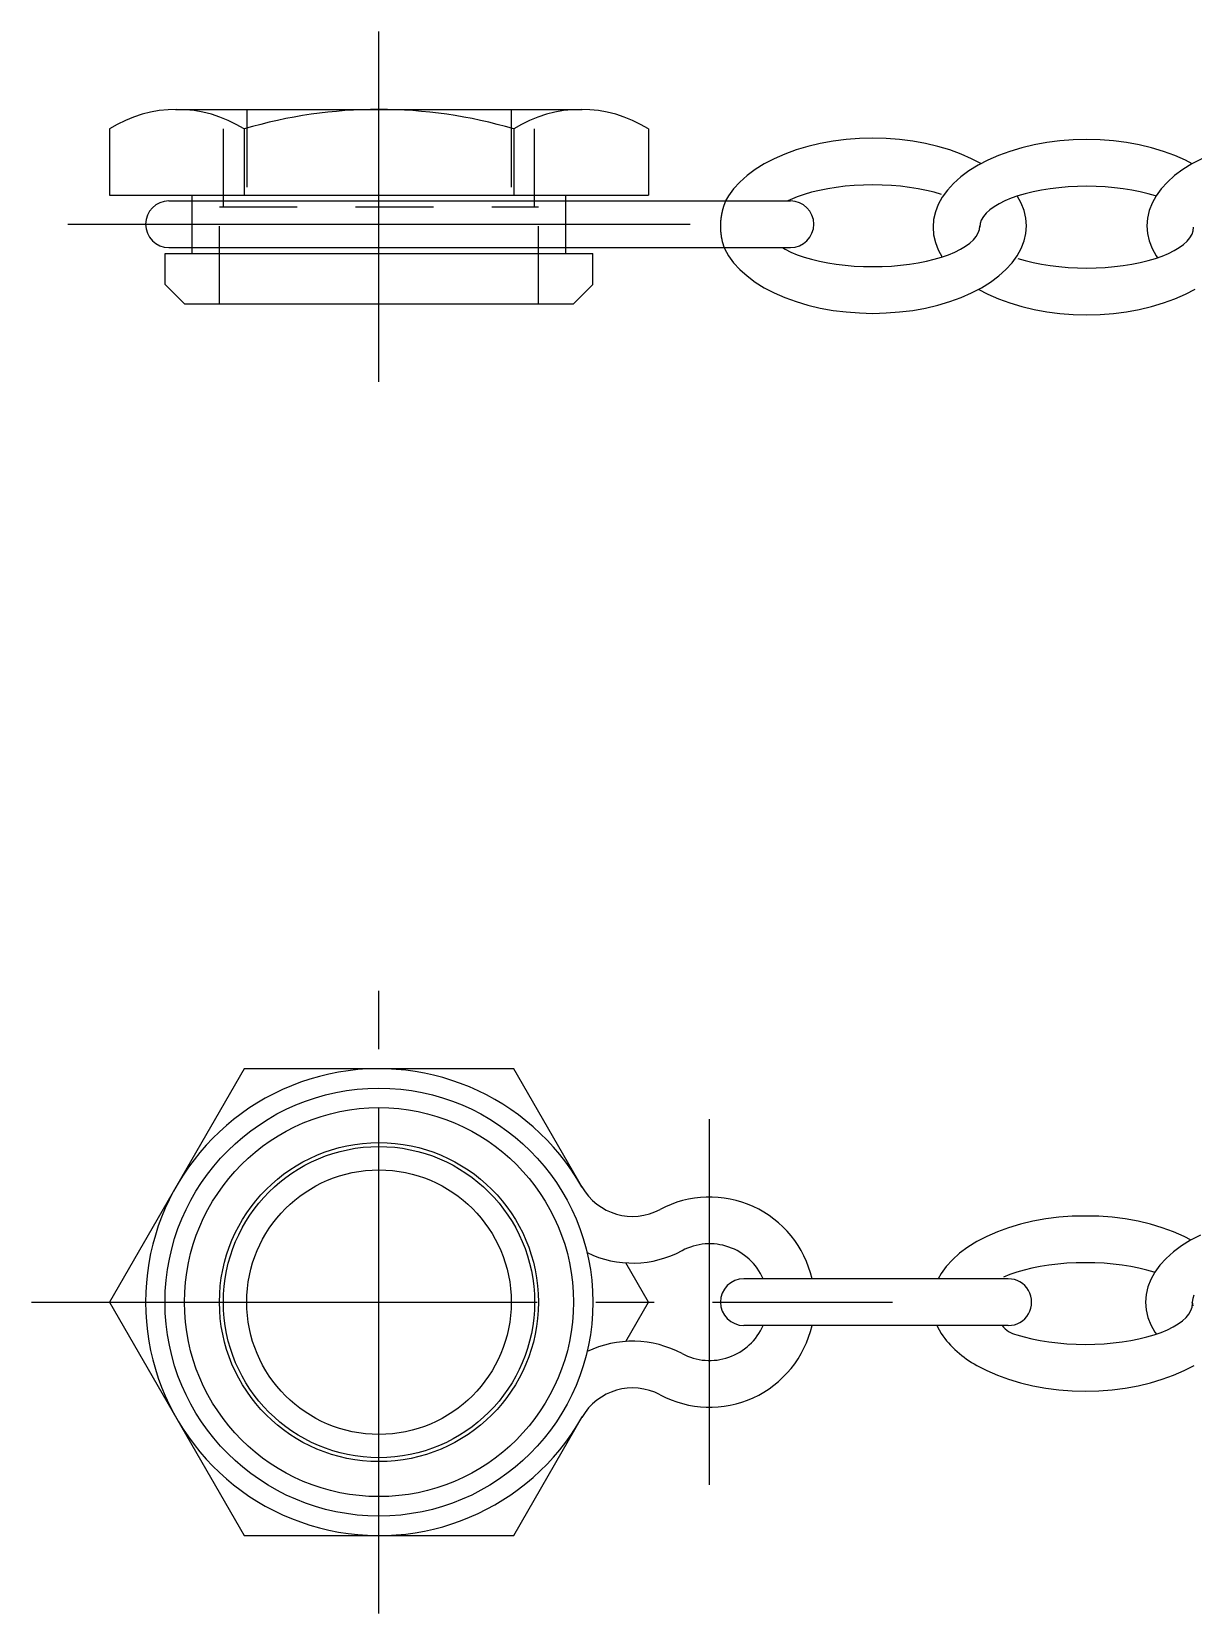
# Model space of a CAD drawing. Extents: x 88 to 321, y 172 to 272.
# Drawn here: x 137.27 to 167.13, y 226.17 to 266.83 of the extents above; entities that cross this region are included whole.
import ezdxf

# ---------------------------------------------------------------- set-up
doc = ezdxf.new("R2010")
doc.units = 0
doc.linetypes.add('CENTER', pattern=[17.5, 13, -1.5, 1.5, -1.5])
doc.linetypes.add('DASHED', pattern=[3.5, 2, -1.5])
doc.layers.get('0').update_dxf_attribs({"linetype": 'CONTINUOUS'})
doc.layers.add('CENTER', color=1, linetype='CENTER')

msp = doc.modelspace()

# ---------------------------------------------------------------- linework, layer by layer
at = {"color": 7, "linetype": 'CONTINUOUS'}
for p, q in [((140.967, 264.828), (151.424, 264.828)), ((139.267, 264.328), (139.267, 262.628)), ((142.732, 264.328), (142.732, 262.628)), ((149.66, 264.328), (149.66, 262.628)), ((153.124, 264.328), (153.124, 262.628)), ((157.224, 263.877), (156.918, 263.786)), ((157.542, 263.952), (157.224, 263.877)), ((157.871, 264.011), (157.542, 263.952)), ((158.207, 264.053), (157.871, 264.011)), ((158.549, 264.079), (158.207, 264.053)), ((158.893, 264.087), (158.549, 264.079)), ((159.237, 264.079), (158.893, 264.087)), ((159.579, 264.053), (159.237, 264.079)), ((159.916, 264.011), (159.579, 264.053)), ((160.244, 263.952), (159.916, 264.011)), ((160.563, 263.877), (160.244, 263.952)), ((160.868, 263.786), (160.563, 263.877)), ((163.038, 263.916), (162.72, 263.841)), ((163.367, 263.975), (163.038, 263.916)), ((163.703, 264.017), (163.367, 263.975)), ((164.045, 264.043), (163.703, 264.017)), ((164.389, 264.052), (164.045, 264.043)), ((164.733, 264.043), (164.389, 264.052)), ((165.075, 264.017), (164.733, 264.043)), ((165.411, 263.975), (165.075, 264.017)), ((165.74, 263.916), (165.411, 263.975)), ((166.058, 263.841), (165.74, 263.916)), ((156.354, 263.561), (156.1, 263.428)), ((156.628, 263.68), (156.354, 263.561)), ((156.918, 263.786), (156.628, 263.68)), ((161.159, 263.68), (160.868, 263.786)), ((161.432, 263.561), (161.159, 263.68)), ((161.686, 263.428), (161.432, 263.561)), ((161.85, 263.525), (161.596, 263.393)), ((162.123, 263.645), (161.85, 263.525)), ((162.414, 263.75), (162.123, 263.645)), ((162.72, 263.841), (162.414, 263.75)), ((166.364, 263.75), (166.058, 263.841)), ((166.655, 263.645), (166.364, 263.75)), ((166.928, 263.525), (166.655, 263.645)), ((167.103, 263.434), (166.928, 263.525)), ((167.346, 263.561), (167.092, 263.428)), ((155.658, 263.128), (155.472, 262.962)), ((155.867, 263.284), (155.658, 263.128)), ((156.1, 263.428), (155.867, 263.284)), ((161.153, 263.092), (160.968, 262.927)), ((161.363, 263.248), (161.153, 263.092)), ((161.596, 263.393), (161.363, 263.248)), ((166.649, 263.128), (166.464, 262.962)), ((166.859, 263.284), (166.649, 263.128)), ((167.092, 263.428), (166.859, 263.284)), ((155.313, 262.788), (155.181, 262.607)), ((155.472, 262.962), (155.313, 262.788)), ((157.316, 262.698), (157.126, 262.642)), ((157.518, 262.747), (157.316, 262.698)), ((157.731, 262.789), (157.518, 262.747)), ((157.953, 262.824), (157.731, 262.789)), ((158.181, 262.852), (157.953, 262.824)), ((158.416, 262.871), (158.181, 262.852)), ((158.654, 262.883), (158.416, 262.871)), ((158.893, 262.887), (158.654, 262.883)), ((159.133, 262.883), (158.893, 262.887)), ((159.371, 262.871), (159.133, 262.883)), ((159.605, 262.852), (159.371, 262.871)), ((159.834, 262.824), (159.605, 262.852)), ((160.055, 262.789), (159.834, 262.824)), ((160.268, 262.747), (160.055, 262.789)), ((160.471, 262.698), (160.268, 262.747)), ((160.661, 262.642), (160.471, 262.698)), ((160.809, 262.752), (160.677, 262.571)), ((160.968, 262.927), (160.809, 262.752)), ((162.812, 262.662), (162.621, 262.606)), ((163.014, 262.711), (162.812, 262.662)), ((163.227, 262.753), (163.014, 262.711)), ((163.449, 262.788), (163.227, 262.753)), ((163.677, 262.816), (163.449, 262.788)), ((163.912, 262.836), (163.677, 262.816)), ((164.149, 262.848), (163.912, 262.836)), ((164.389, 262.852), (164.149, 262.848)), ((164.629, 262.848), (164.389, 262.852)), ((164.867, 262.836), (164.629, 262.848)), ((165.101, 262.816), (164.867, 262.836)), ((165.33, 262.788), (165.101, 262.816)), ((165.551, 262.753), (165.33, 262.788)), ((165.764, 262.711), (165.551, 262.753)), ((165.966, 262.662), (165.764, 262.711)), ((166.157, 262.606), (165.966, 262.662)), ((166.305, 262.788), (166.173, 262.607)), ((166.464, 262.962), (166.305, 262.788)), ((139.267, 262.628), (153.124, 262.628)), ((140.796, 262.478), (156.775, 262.478)), ((141.396, 262.478), (141.396, 262.628)), ((150.996, 262.478), (150.996, 262.628)), ((155.181, 262.607), (155.107, 262.478)), ((156.949, 262.58), (156.705, 262.478)), ((157.126, 262.642), (156.949, 262.58)), ((160.574, 262.384), (160.499, 262.192)), ((160.677, 262.571), (160.574, 262.384)), ((162.008, 262.327), (161.897, 262.245)), ((162.136, 262.404), (162.008, 262.327)), ((162.282, 262.476), (162.136, 262.404)), ((162.445, 262.544), (162.282, 262.476)), ((162.621, 262.606), (162.445, 262.544)), ((162.709, 262.42), (162.605, 262.607)), ((162.783, 262.228), (162.709, 262.42)), ((166.07, 262.42), (165.995, 262.228)), ((166.173, 262.607), (166.07, 262.42)), ((160.454, 261.998), (160.439, 261.802)), ((160.499, 262.192), (160.454, 261.998)), ((161.65, 261.893), (161.639, 261.802)), ((161.681, 261.984), (161.65, 261.893)), ((161.733, 262.073), (161.681, 261.984)), ((161.805, 262.161), (161.733, 262.073)), ((161.897, 262.245), (161.805, 262.161)), ((162.828, 262.034), (162.783, 262.228)), ((162.843, 261.837), (162.828, 262.034)), ((165.95, 262.034), (165.935, 261.837)), ((165.995, 262.228), (165.95, 262.034)), ((160.439, 261.802), (160.454, 261.605)), ((160.454, 261.605), (160.499, 261.411)), ((161.386, 261.394), (161.477, 261.478)), ((161.477, 261.478), (161.55, 261.566)), ((161.55, 261.566), (161.601, 261.655)), ((161.601, 261.655), (161.633, 261.746)), ((161.633, 261.746), (161.643, 261.837)), ((162.709, 261.255), (162.783, 261.447)), ((162.783, 261.447), (162.828, 261.641)), ((162.828, 261.641), (162.843, 261.837)), ((165.935, 261.837), (165.95, 261.641)), ((165.95, 261.641), (165.995, 261.447)), ((165.995, 261.447), (166.07, 261.255)), ((166.881, 261.358), (166.973, 261.442)), ((166.973, 261.442), (167.045, 261.53)), ((167.045, 261.53), (167.097, 261.619)), ((167.097, 261.619), (167.129, 261.71)), ((167.129, 261.71), (167.139, 261.802)), ((140.696, 261.128), (151.696, 261.128)), ((140.696, 260.328), (140.696, 261.128)), ((140.796, 261.278), (156.775, 261.278)), ((141.396, 261.128), (141.396, 261.278)), ((150.996, 261.128), (150.996, 261.278)), ((151.696, 260.328), (151.696, 261.128)), ((155.067, 261.278), (155.078, 261.255)), ((155.078, 261.255), (155.181, 261.068)), ((155.181, 261.068), (155.313, 260.887)), ((156.569, 261.278), (156.641, 261.235)), ((156.641, 261.235), (156.787, 261.162)), ((156.787, 261.162), (156.949, 261.095)), ((156.949, 261.095), (157.126, 261.033)), ((157.126, 261.033), (157.316, 260.977)), ((160.471, 260.977), (160.661, 261.033)), ((160.499, 261.411), (160.574, 261.219)), ((160.574, 261.219), (160.677, 261.032)), ((160.661, 261.033), (160.838, 261.095)), ((160.838, 261.095), (161, 261.162)), ((161, 261.162), (161.146, 261.235)), ((161.146, 261.235), (161.275, 261.312)), ((161.275, 261.312), (161.386, 261.394)), ((162.473, 260.887), (162.605, 261.068)), ((162.605, 261.068), (162.709, 261.255)), ((166.07, 261.255), (166.173, 261.068)), ((166.157, 260.997), (166.334, 261.059)), ((166.173, 261.068), (166.211, 261.016)), ((166.334, 261.059), (166.496, 261.127)), ((166.496, 261.127), (166.642, 261.199)), ((166.642, 261.199), (166.771, 261.277)), ((166.771, 261.277), (166.881, 261.358)), ((155.313, 260.887), (155.472, 260.712)), ((155.472, 260.712), (155.658, 260.547)), ((157.316, 260.977), (157.518, 260.928)), ((157.518, 260.928), (157.731, 260.886)), ((157.731, 260.886), (157.953, 260.851)), ((157.953, 260.851), (158.181, 260.823)), ((158.181, 260.823), (158.416, 260.803)), ((158.416, 260.803), (158.654, 260.791)), ((158.654, 260.791), (158.893, 260.787)), ((158.893, 260.787), (159.133, 260.791)), ((159.133, 260.791), (159.371, 260.803)), ((159.371, 260.803), (159.605, 260.823)), ((159.605, 260.823), (159.834, 260.851)), ((159.834, 260.851), (160.055, 260.886)), ((160.055, 260.886), (160.268, 260.928)), ((160.268, 260.928), (160.471, 260.977)), ((162.129, 260.547), (162.314, 260.712)), ((162.314, 260.712), (162.473, 260.887)), ((162.621, 260.997), (162.812, 260.941)), ((162.812, 260.941), (163.014, 260.892)), ((163.014, 260.892), (163.227, 260.85)), ((163.227, 260.85), (163.449, 260.815)), ((163.449, 260.815), (163.677, 260.787)), ((163.677, 260.787), (163.912, 260.768)), ((163.912, 260.768), (164.149, 260.756)), ((164.149, 260.756), (164.389, 260.752)), ((164.389, 260.752), (164.629, 260.756)), ((164.629, 260.756), (164.867, 260.768)), ((164.867, 260.768), (165.101, 260.787)), ((165.101, 260.787), (165.33, 260.815)), ((165.33, 260.815), (165.551, 260.85)), ((165.551, 260.85), (165.764, 260.892)), ((165.764, 260.892), (165.966, 260.941)), ((165.966, 260.941), (166.157, 260.997)), ((140.696, 260.328), (141.196, 259.828)), ((151.696, 260.328), (151.196, 259.828)), ((155.658, 260.547), (155.867, 260.391)), ((155.867, 260.391), (156.1, 260.246)), ((156.1, 260.246), (156.354, 260.114)), ((161.432, 260.114), (161.686, 260.246)), ((161.686, 260.246), (161.919, 260.391)), ((161.919, 260.391), (162.129, 260.547)), ((141.196, 259.828), (151.196, 259.828)), ((156.354, 260.114), (156.628, 259.994)), ((156.628, 259.994), (156.918, 259.889)), ((156.918, 259.889), (157.224, 259.798)), ((160.563, 259.798), (160.868, 259.889)), ((160.868, 259.889), (161.159, 259.994)), ((161.159, 259.994), (161.432, 260.114)), ((161.596, 260.211), (161.85, 260.078)), ((161.85, 260.078), (162.123, 259.958)), ((162.123, 259.958), (162.414, 259.853)), ((162.414, 259.853), (162.72, 259.762)), ((166.058, 259.762), (166.364, 259.853)), ((166.364, 259.853), (166.655, 259.958)), ((166.655, 259.958), (166.928, 260.078)), ((166.928, 260.078), (167.182, 260.211)), ((157.224, 259.798), (157.542, 259.723)), ((157.542, 259.723), (157.871, 259.664)), ((157.871, 259.664), (158.207, 259.622)), ((158.207, 259.622), (158.549, 259.596)), ((158.549, 259.596), (158.893, 259.587)), ((158.893, 259.587), (159.237, 259.596)), ((159.237, 259.596), (159.579, 259.622)), ((159.579, 259.622), (159.916, 259.664)), ((159.916, 259.664), (160.244, 259.723)), ((160.244, 259.723), (160.563, 259.798)), ((162.72, 259.762), (163.038, 259.687)), ((163.038, 259.687), (163.367, 259.628)), ((163.367, 259.628), (163.703, 259.586)), ((163.703, 259.586), (164.045, 259.56)), ((164.045, 259.56), (164.389, 259.552)), ((164.389, 259.552), (164.733, 259.56)), ((164.733, 259.56), (165.075, 259.586)), ((165.075, 259.586), (165.411, 259.628)), ((165.411, 259.628), (165.74, 259.687)), ((165.74, 259.687), (166.058, 259.762)), ((142.732, 240.17), (139.267, 234.17)), ((149.66, 240.17), (142.732, 240.17)), ((151.43, 237.104), (149.66, 240.17)), ((163.007, 236.248), (162.689, 236.173)), ((163.336, 236.308), (163.007, 236.248)), ((163.673, 236.35), (163.336, 236.308)), ((164.014, 236.376), (163.673, 236.35)), ((164.358, 236.384), (164.014, 236.376)), ((164.703, 236.376), (164.358, 236.384)), ((165.044, 236.35), (164.703, 236.376)), ((165.381, 236.308), (165.044, 236.35)), ((165.709, 236.248), (165.381, 236.308)), ((166.028, 236.173), (165.709, 236.248)), ((161.819, 235.858), (161.565, 235.725)), ((162.093, 235.977), (161.819, 235.858)), ((162.383, 236.083), (162.093, 235.977)), ((162.689, 236.173), (162.383, 236.083)), ((166.333, 236.083), (166.028, 236.173)), ((166.624, 235.977), (166.333, 236.083)), ((166.897, 235.858), (166.624, 235.977)), ((167.072, 235.767), (166.897, 235.858)), ((167.315, 235.894), (167.061, 235.761)), ((161.123, 235.425), (160.938, 235.259)), ((161.333, 235.58), (161.123, 235.425)), ((161.565, 235.725), (161.333, 235.58)), ((166.619, 235.461), (166.434, 235.295)), ((166.828, 235.616), (166.619, 235.461)), ((167.061, 235.761), (166.828, 235.616)), ((153.124, 234.17), (152.54, 235.18)), ((160.779, 235.085), (160.647, 234.904)), ((160.938, 235.259), (160.779, 235.085)), ((162.983, 235.044), (162.781, 234.994)), ((163.196, 235.086), (162.983, 235.044)), ((163.418, 235.121), (163.196, 235.086)), ((163.647, 235.148), (163.418, 235.121)), ((163.881, 235.168), (163.647, 235.148)), ((164.119, 235.18), (163.881, 235.168)), ((164.358, 235.184), (164.119, 235.18)), ((164.598, 235.18), (164.358, 235.184)), ((164.836, 235.168), (164.598, 235.18)), ((165.07, 235.148), (164.836, 235.168)), ((165.299, 235.121), (165.07, 235.148)), ((165.521, 235.086), (165.299, 235.121)), ((165.733, 235.044), (165.521, 235.086)), ((165.936, 234.994), (165.733, 235.044)), ((166.274, 235.121), (166.143, 234.94)), ((166.434, 235.295), (166.274, 235.121)), ((162.374, 234.77), (155.575, 234.77)), ((160.647, 234.904), (160.573, 234.77)), ((162.414, 234.877), (162.252, 234.809)), ((162.591, 234.939), (162.414, 234.877)), ((162.781, 234.994), (162.591, 234.939)), ((166.126, 234.939), (165.936, 234.994)), ((166.039, 234.752), (165.964, 234.561)), ((166.143, 234.94), (166.039, 234.752)), ((165.919, 234.366), (165.904, 234.17)), ((165.964, 234.561), (165.919, 234.366)), ((167.115, 234.262), (167.104, 234.17)), ((167.146, 234.352), (167.115, 234.262)), ((139.267, 234.17), (142.732, 228.17)), ((152.54, 233.16), (153.124, 234.17)), ((165.904, 234.17), (165.919, 233.974)), ((165.919, 233.974), (165.964, 233.779)), ((166.943, 233.775), (167.015, 233.862)), ((167.015, 233.862), (167.067, 233.952)), ((167.067, 233.952), (167.098, 234.043)), ((167.098, 234.043), (167.108, 234.134)), ((167.104, 234.17), (167.115, 234.078)), ((167.108, 234.134), (167.104, 234.17)), ((162.374, 233.57), (155.575, 233.57)), ((160.536, 233.57), (160.543, 233.552)), ((160.543, 233.552), (160.647, 233.365)), ((165.964, 233.779), (166.039, 233.588)), ((166.039, 233.588), (166.143, 233.4)), ((166.126, 233.33), (166.303, 233.392)), ((166.143, 233.4), (166.18, 233.349)), ((166.303, 233.392), (166.465, 233.459)), ((166.465, 233.459), (166.611, 233.532)), ((166.611, 233.532), (166.74, 233.609)), ((166.74, 233.609), (166.851, 233.69)), ((166.851, 233.69), (166.943, 233.775)), ((162.591, 233.33), (162.781, 233.274)), ((162.781, 233.274), (162.983, 233.225)), ((162.983, 233.225), (163.196, 233.183)), ((163.196, 233.183), (163.418, 233.147)), ((163.418, 233.147), (163.647, 233.12)), ((163.647, 233.12), (163.881, 233.1)), ((163.881, 233.1), (164.119, 233.088)), ((164.119, 233.088), (164.358, 233.084)), ((164.358, 233.084), (164.598, 233.088)), ((164.598, 233.088), (164.836, 233.1)), ((164.836, 233.1), (165.07, 233.12)), ((165.07, 233.12), (165.299, 233.147)), ((165.299, 233.147), (165.521, 233.183)), ((165.521, 233.183), (165.733, 233.225)), ((165.733, 233.225), (165.936, 233.274)), ((165.936, 233.274), (166.126, 233.33)), ((161.565, 232.543), (161.819, 232.411)), ((161.819, 232.411), (162.093, 232.291)), ((162.093, 232.291), (162.383, 232.186)), ((162.383, 232.186), (162.689, 232.095)), ((166.028, 232.095), (166.333, 232.186)), ((166.333, 232.186), (166.624, 232.291)), ((166.624, 232.291), (166.897, 232.411)), ((166.897, 232.411), (167.152, 232.543)), ((162.689, 232.095), (163.007, 232.02)), ((163.007, 232.02), (163.336, 231.961)), ((163.336, 231.961), (163.673, 231.918)), ((163.673, 231.918), (164.014, 231.893)), ((164.014, 231.893), (164.358, 231.884)), ((164.358, 231.884), (164.703, 231.893)), ((164.703, 231.893), (165.044, 231.918)), ((165.044, 231.918), (165.381, 231.961)), ((165.381, 231.961), (165.709, 232.02)), ((165.709, 232.02), (166.028, 232.095)), ((149.66, 228.17), (151.43, 231.236)), ((142.732, 228.17), (149.66, 228.17))]:
    msp.add_line(p, q, dxfattribs=at)
at = {"color": 3, "linetype": 'DASHED'}
for p, q in [((142.196, 262.328), (142.196, 264.828)), ((142.796, 264.828), (142.796, 262.328)), ((149.596, 264.828), (149.596, 262.328)), ((150.196, 262.328), (150.196, 264.828)), ((141.396, 261.278), (141.396, 262.478)), ((142.096, 262.328), (150.296, 262.328)), ((142.096, 259.828), (142.096, 262.328)), ((150.296, 259.828), (150.296, 262.328)), ((150.996, 261.278), (150.996, 262.478))]:
    msp.add_line(p, q, dxfattribs=at)
msp.add_polyline3d([(155.107, 262.478, 0), (155.103, 262.469, 0), (155.099, 262.46, 0), (155.096, 262.451, 0), (155.092, 262.442, 0), (155.088, 262.432, 0), (155.085, 262.423, 0), (155.082, 262.414, 0), (155.078, 262.405, 0), (155.075, 262.395, 0), (155.071, 262.386, 0), (155.068, 262.377, 0), (155.065, 262.368, 0), (155.062, 262.358, 0), (155.059, 262.349, 0), (155.056, 262.34, 0), (155.053, 262.331, 0), (155.05, 262.321, 0), (155.047, 262.312, 0), (155.044, 262.303, 0), (155.042, 262.293, 0), (155.039, 262.284, 0), (155.036, 262.275, 0), (155.034, 262.265, 0), (155.031, 262.256, 0), (155.029, 262.247, 0), (155.026, 262.237, 0), (155.024, 262.228, 0), (155.021, 262.219, 0), (155.019, 262.209, 0), (155.017, 262.2, 0), (155.015, 262.191, 0), (155.013, 262.181, 0), (155.011, 262.172, 0), (155.009, 262.163, 0), (155.007, 262.153, 0), (155.005, 262.144, 0), (155.003, 262.134, 0), (155.001, 262.125, 0), (155, 262.116, 0), (154.998, 262.106, 0), (154.996, 262.097, 0), (154.995, 262.087, 0), (154.993, 262.078, 0), (154.992, 262.068, 0), (154.99, 262.059, 0), (154.989, 262.05, 0), (154.988, 262.04, 0), (154.987, 262.031, 0), (154.985, 262.021, 0), (154.984, 262.012, 0), (154.983, 262.002, 0), (154.982, 261.993, 0), (154.981, 261.983, 0), (154.98, 261.974, 0), (154.98, 261.965, 0), (154.979, 261.955, 0), (154.978, 261.946, 0), (154.977, 261.936, 0), (154.977, 261.927, 0), (154.976, 261.917, 0), (154.976, 261.908, 0), (154.975, 261.898, 0), (154.975, 261.889, 0), (154.975, 261.879, 0), (154.974, 261.87, 0), (154.974, 261.86, 0), (154.974, 261.851, 0), (154.974, 261.842, 0), (154.974, 261.832, 0), (154.974, 261.823, 0), (154.974, 261.813, 0), (154.974, 261.804, 0), (154.974, 261.794, 0), (154.974, 261.785, 0), (154.974, 261.775, 0), (154.975, 261.766, 0), (154.975, 261.756, 0), (154.976, 261.747, 0), (154.976, 261.737, 0), (154.977, 261.728, 0), (154.977, 261.719, 0), (154.978, 261.709, 0), (154.979, 261.7, 0), (154.979, 261.69, 0), (154.98, 261.681, 0), (154.981, 261.671, 0), (154.982, 261.662, 0), (154.983, 261.652, 0), (154.984, 261.643, 0), (154.985, 261.634, 0), (154.986, 261.624, 0), (154.987, 261.615, 0), (154.989, 261.605, 0), (154.99, 261.596, 0), (154.991, 261.586, 0), (154.993, 261.577, 0), (154.994, 261.568, 0), (154.996, 261.558, 0), (154.997, 261.549, 0), (154.999, 261.539, 0), (155.001, 261.53, 0), (155.002, 261.521, 0), (155.004, 261.511, 0), (155.006, 261.502, 0), (155.008, 261.492, 0), (155.01, 261.483, 0), (155.012, 261.474, 0), (155.014, 261.464, 0), (155.016, 261.455, 0), (155.018, 261.446, 0), (155.021, 261.436, 0), (155.023, 261.427, 0), (155.025, 261.418, 0), (155.028, 261.408, 0), (155.03, 261.399, 0), (155.033, 261.39, 0), (155.035, 261.38, 0), (155.038, 261.371, 0), (155.041, 261.362, 0), (155.043, 261.352, 0), (155.046, 261.343, 0), (155.049, 261.334, 0), (155.052, 261.324, 0), (155.055, 261.315, 0), (155.058, 261.306, 0), (155.061, 261.297, 0), (155.064, 261.287, 0), (155.067, 261.278, 0)], dxfattribs=at)
at = {"color": 7, "linetype": 'CONTINUOUS'}
for radius in [5.5, 5, 4.1, 3.4]:
    msp.add_circle((146.196, 234.17), radius, dxfattribs=at)
at = {"color": 3, "linetype": 'CONTINUOUS'}
msp.add_circle((146.196, 234.17), 4, dxfattribs=at)
at = {"color": 7, "linetype": 'CONTINUOUS'}
for centre, radius, start, end in [((140.999, 261.579), 3.249, 57.7861, 122.2139), ((146.196, 252.578), 12.25, 73.5736, 106.4264), ((151.392, 261.579), 3.249, 57.7861, 122.2139), ((140.796, 261.878), 0.6, 90, 270), ((156.775, 261.878), 0.6, 270, 90), ((146.196, 234.17), 6, 29.6005, 330.3995), ((152.717, 237.875), 1.5, 209.6005, 298.1089), ((154.696, 234.17), 2.7, 12.8415, 118.1089), ((152.717, 237.875), 2.7, 244.3175, 298.1089), ((154.696, 234.17), 1.5, 23.5792, 118.1089), ((155.575, 234.17), 0.6, 90, 270), ((162.374, 234.17), 0.6, 269.9943, 90.0057), ((154.696, 234.17), 2.7, 241.8911, 347.1585), ((154.696, 234.17), 1.5, 241.8911, 336.4208), ((162.712, 233.937), 0.619, 216.3445, 258.7339), ((152.717, 230.465), 2.7, 61.8911, 115.6825), ((162.848, 234.902), 2.685, 214.9328, 241.4658), ((152.717, 230.465), 1.5, 61.8911, 150.3995)]:
    msp.add_arc(centre, radius, start, end, dxfattribs=at)
at = {"layer": 'CENTER', "color": 1, "linetype": 'CENTER'}
for p, q in [((146.196, 257.828), (146.196, 266.828)), ((138.196, 261.878), (154.196, 261.878)), ((140.707, 261.878), (154.641, 261.878)), ((146.196, 226.17), (146.196, 242.17)), ((154.696, 229.47), (154.696, 238.87)), ((137.267, 234.17), (159.396, 234.17)), ((140.352, 234.17), (150.047, 234.17))]:
    msp.add_line(p, q, dxfattribs=at)

doc.saveas('drawing.dxf')
